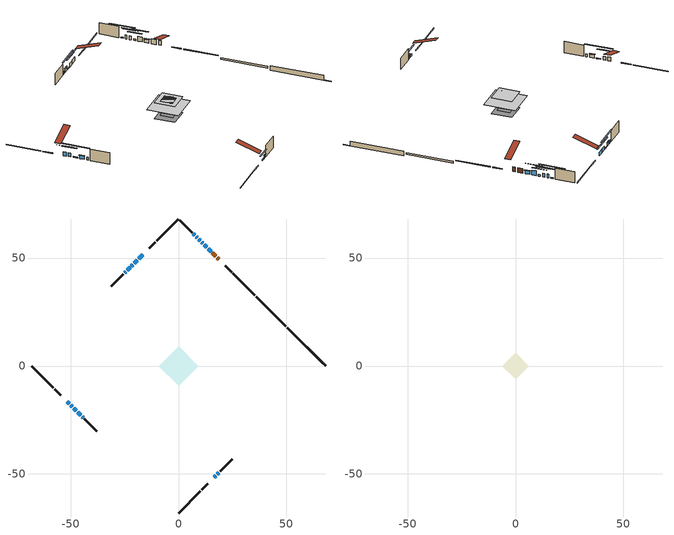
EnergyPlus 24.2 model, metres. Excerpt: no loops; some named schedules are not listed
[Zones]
conditioned space
 floor adiabatic (Floor3 construction): -3.44,0 0,3.44 3.44,0 0,-3.44 z0.61
 floor adiabatic (AdiabaticFloorConstruction): -9.2,0 0,9.2 9.2,0 0,-9.2 z3.05
 floor foundation (Slab1 construction): -6.03,0 0,6.03 6.03,0 0,-6.03 z-1.43
 floor foundation (Slab2 construction): -3.45,0.2 -0.2,3.45 3.45,-0.2 0.2,-3.45 z-0.65
 wall outside (RimJoist1 construction): 0,-68.07 10.07,-58 / -68.07,0 -58,-10.07 / 0,68.07 -10.07,58 / 35.29,32.78 25.21,42.85 z0.61:0.91
 wall outside (RimJoist3 construction): 10.73,-57.34 13.56,-54.51 / -57.34,-10.73 -54.51,-13.56 / -10.73,57.34 -13.56,54.51 / 24.56,43.51 21.73,46.34 z0.61:0.91
 wall outside (AdiabaticWallConstruction 1): 18.63,49.43 17.96,50.11 / 17.3,50.76 15.74,52.33 z0.61:2.64
 wall outside (AdiabaticWallConstruction): 15.09,52.98 13.79,54.28 / -22.45,45.62 -23.74,44.32 / 17.97,-50.09 18.62,-49.45 / -46.59,-21.48 -45.3,-22.77 z0.61:2.03; 13.13,54.93 11.88,56.19 z0.61:2.64; 11.22,56.85 10.68,57.39 z0.61:1.3; 10.03,58.04 9.36,58.71 / -19.04,49.03 -20.47,47.6 / -49.9,-18.17 -49.23,-18.84 z0.61:2.19; 8.71,59.36 8.24,59.83 z0.61:2.26; -16.65,51.41 -18.38,49.69 / -51.41,-16.65 -50.55,-17.52 z0.61:2.29; 16.65,-51.42 17.32,-50.75 z0.61:1.43; 7.58,60.49 6.92,61.15 / -21.13,46.94 -21.8,46.27 / -48.58,-19.49 -47.25,-20.82 z0.61:0.99; -24.4,43.67 -24.92,43.15 / -44.64,-23.43 -44.21,-23.86 z0.61:1.83
 wall outside (Wall1 construction): 19.28,-48.79 24.88,-43.19 / -43.55,-24.52 -37.95,-30.12 / -25.58,42.49 -31.18,36.89 / 6.26,61.81 0.66,67.41 z0.61:5.49
 wall foundation (FoundationWall1 construction): 50.4,17.67,-1.43 50.4,17.67,0.61 65.91,2.16,0.61 65.91,2.16,-1.33 68.07,0,-1.33 68.07,0,-1.43
 wall foundation (FoundationWall2 construction): 49.74,18.33 35.94,32.12 z-0.65:0.11
 window (WindowConstruction): 15.08,52.98 13.79,54.28 z0.61:2.03
 window (WindowConstruction 4): 13.13,54.93 11.88,56.19 z0.61:2.64
 window (WindowConstruction 5): 11.22,56.85 10.68,57.39 z0.61:1.3
 window (WindowConstruction 6): 10.03,58.04 9.36,58.71 z0.61:2.19
 window (WindowConstruction 7): 8.7,59.36 8.24,59.83 z0.61:2.26
 window (WindowConstruction 8): -16.65,51.41 -18.38,49.69 z0.61:2.29
 window (WindowConstruction 9): -19.04,49.03 -20.47,47.6 z0.61:2.19
 window (WindowConstruction 10): 16.65,-51.41 17.32,-50.75 z0.61:1.42
 window (WindowConstruction 11): -51.41,-16.65 -50.55,-17.52 z0.61:2.29
 window (WindowConstruction 12): -49.9,-18.17 -49.23,-18.84 z0.61:2.19
 window (WindowConstruction 15): 7.58,60.49 6.92,61.15 z0.61:0.99
 window (WindowConstruction 16): -21.13,46.94 -21.79,46.27 z0.61:0.99
 window (WindowConstruction 17): -48.57,-19.49 -47.25,-20.82 z0.61:0.99
 window (WindowConstruction 1): -22.45,45.62 -23.74,44.32 z0.61:2.03
 window (WindowConstruction 2): 17.97,-50.09 18.62,-49.45 z0.61:2.03
 window (WindowConstruction 3): -46.59,-21.48 -45.3,-22.77 z0.61:2.03
 window (WindowConstruction 13): -24.4,43.67 -24.92,43.15 z0.61:1.83
 window (WindowConstruction 14): -44.64,-23.43 -44.21,-23.86 z0.61:1.83
 door (Door): 18.63,49.44 17.96,50.11 z0.61:2.64
 door (Door 1): 17.3,50.76 15.74,52.33 z0.61:2.64
 ceiling adiabatic (AdiabaticFloorConstruction): 0,-9.2 9.2,0 0,9.2 -9.2,0 z3.05
attic - vented
 floor to conditioned space (Floor1 construction Reversed): -6.03,0 0,6.03 6.03,0 0,-6.03 z5.49
 floor to conditioned space (Floor2 construction Reversed): -3.44,0 0,3.44 3.44,0 0,-3.44 z5.49
 roof outside (Roof1 construction): 16,-52.07,5.49 9.23,-45.31,8.67 7.45,-47.09,8.67 14.22,-53.85,5.49; -52.07,-16,5.49 -45.31,-9.23,8.67 -47.09,-7.45,8.67 -53.85,-14.22,5.49; -16,52.07,5.49 -9.23,45.31,8.67 -7.45,47.09,8.67 -14.22,53.85,5.49; 19.29,48.78,5.49 12.53,42.02,8.67 14.31,40.23,8.67 21.07,47,5.49
shading: 13.65,54.42 15.23,52.84 15.52,53.13 13.94,54.71 z2.23; 10.03,58.04 14.98,53.09 15.27,53.38 10.32,58.33 z5.25; 8.84,59.23 13.07,55 13.36,55.29 9.13,59.52 z3.9; 7.52,60.55 11.87,56.2 12.16,56.49 7.81,60.84 z4.79; 6.3,61.77 10.64,57.43 10.93,57.72 6.59,62.06 z5; -20.22,47.85 -14.81,53.26 -15.1,53.55 -20.51,48.14 z4.9; -22.32,45.75 -17.19,50.88 -17.48,51.17 -22.61,46.04 z4.79; 19.16,-48.91 14.81,-53.26 15.1,-53.55 19.45,-49.2 z4.03; -48.71,-19.36 -53.26,-14.81 -53.55,-15.1 -49,-19.65 z4.9; -47.39,-20.68 -51.74,-16.33 -52.03,-16.62 -47.68,-20.97 z4.79; 3.43,64.64 11.07,57 11.36,57.29 3.72,64.93 z5.92; -25.28,42.79 -17.64,50.42 -17.94,50.71 -25.57,43.08 z5.92; -43.76,-24.31 -52.06,-16.01 -52.35,-16.3 -44.05,-24.6 z5.92; -23.89,44.18 -22.31,45.76 -22.6,46.05 -24.18,44.47 z2.23; 18.76,-49.3 17.83,-50.24 18.12,-50.53 19.05,-49.6 z2.23; -45.15,-22.91 -46.73,-21.34 -47.02,-21.63 -45.45,-23.2 z2.23
[Building]
Building 1: Terrain=Suburbs
[Site:Location]
Quebec Intl AP_QC: Latitude {deg}=46.8; Longitude {deg}=-71.38; Time Zone {hr}=-5; Elevation {m}=74; Keep Site Location Information=Yes
[Site:GroundTemperature:Shallow]
0.0108218, -2.24938, -2.43038, -1.3578, 2.94801, 7.23376, 10.9493, 13.303, 13.5029, 11.5886, 7.96783, 3.81355
[Site:WaterMainsTemperature]
Calculation Method=Schedule; Temperature Schedule=mains temperature schedule
[Material] Roughness=Rough; Thermal Absorptance=0.9
Name | Thickness {m} | Conductivity {W/m-K} | Density {kg/m3} | Specific Heat {J/kg-K} | Solar Absorptance | Visible Absorptance
asphalt or fiberglass shingles | 0.00635 | 0.162714 | 1121.4 | 1465.45 | 0.4 | 0.4
ceiling loosefill ins | 0.0846667 | 0.0480833 | 16.02 | 1046.75 | 0.7 | 0.7
ceiling stud and cavity | 0.1397 | 0.0910875 | 65.682 | 1177.47 | 0.7 | 0.7
ceiling stud and cavity 1 | 0.1397 | 0.0911922 | 65.682 | 1177.47 | 0.7 | 0.7
concrete 4.0 in. | 0.1016 | 1.803125 | 2242.8 | 837.4 | 0.7 | 0.7
concrete 8.0 in. | 0.2032 | 1.803125 | 2242.8 | 837.4 | 0.7 | 0.7
door material | 0.04445 | 0.0451087 | 512.64 | 1214.23 | 0.7 | 0.7
door material 1 | 0.04445 | 0.188738 | 512.64 | 1214.23 | 0.7 | 0.7
exterior vertical ins | 0.00202101 | 0.029427 | 32.04 | 1214.23 | 0.7 | 0.7
floor covering | 0.0127 | 9.015625 | 54.468 | 1339.84 | 0.6 | 0.6
floor covering 1 | 0.0127 | 0.0433444 | 54.468 | 1339.84 | 0.6 | 0.6
floor rigid ins; wall rigid ins | 0.512978 | 0.029427 | 32.04 | 1214.23 | 0.7 | 0.7
floor stud and cavity | 0.0889 | 0.637468 | 50.32683 | 1063.81 | 0.7 | 0.7
floor stud and cavity 1 | 0.1397 | 1.75129 | 37.0049 | 1207.88 | 0.7 | 0.7
furniture material conditioned space 1 | 0.1524 | 0.115458 | 640.8 | 1214.23 | 0.6 | 0.6
gypsum board | 0.0127 | 0.160291 | 801 | 837.4 | 0.6 | 0.6
gypsum board 1 | 0.0127 | 0.160291 | 801 | 837.4 | 0.7 | 0.7
osb sheathing 0.5 in. | 0.0127 | 0.115458 | 512.64 | 1214.23 | 0.7 | 0.7
osb sheathing 0.75 in. | 0.01905 | 0.115458 | 512.64 | 1214.23 | 0.7 | 0.7
rim joist stud and cavity | 0.0508 | 0.118991 | 50.32683 | 1063.81 | 0.6 | 0.6
rim joist stud and cavity 1 | 0.0508 | 0.648972 | 50.32683 | 1063.81 | 0.6 | 0.6
wall stud and cavity | 0.1397 | 0.365628 | 139.0536 | 1170.24 | 0.7 | 0.7
wall stud and cavity 1 | 0.0889 | 0.380278 | 52.3479 | 1209.89 | 0.7 | 0.7
wall stud and cavity 2 | 0.0889 | 0.391764 | 83.0341 | 1211.67 | 0.7 | 0.7
wood siding | 0.0254 | 0.102417 | 544.68 | 1172.36 | 0.4 | 0.4
wood siding 1; wood siding 2; wood siding 3 | 0.0254 | 0.102417 | 544.68 | 1172.36 | 0.7 | 0.7
[WindowMaterial:SimpleGlazingSystem]
Name | U-Factor {W/m2-K} | Solar Heat Gain Coefficient
WindowMaterial | 2.983789 | 0.56
WindowMaterial 1 | 2.97754 | 0.59
WindowMaterial 10 | 3.06158 | 0.39
WindowMaterial 2 | 2.97868 | 0.61
WindowMaterial 3 | 2.975272 | 0.57
WindowMaterial 4 | 2.95142 | 0.64
WindowMaterial 5 | 2.95767 | 0.6
WindowMaterial 6 | 2.93325 | 0.63
WindowMaterial 7 | 3.026374 | 0.5
WindowMaterial 8 | 2.97357 | 0.62
WindowMaterial 9 | 3.02183 | 0.49
[Construction]
AdiabaticFloorConstruction: floor stud and cavity 1, floor rigid ins, osb sheathing 0.75 in., floor covering 1
AdiabaticWallConstruction: wood siding 2, wall rigid ins, wall stud and cavity 1, gypsum board
AdiabaticWallConstruction 1: wood siding 3, wall rigid ins, wall stud and cavity 1, gypsum board
Door: door material
Door 1: door material 1
Floor1 construction Reversed: gypsum board, ceiling stud and cavity, ceiling loosefill ins
Floor2 construction Reversed: gypsum board, ceiling stud and cavity 1, ceiling loosefill ins
Floor3 construction: floor stud and cavity, floor covering
FoundationWall1 construction: concrete 8.0 in.
FoundationWall2 construction: concrete 8.0 in., gypsum board 1
furniture construction conditioned space 1: furniture material conditioned space 1
PartitionWallConstruction: gypsum board, wall stud and cavity 2, gypsum board
RimJoist1 construction: wood siding 1, rim joist stud and cavity
RimJoist3 construction: wood siding 1, rim joist stud and cavity 1
Roof1 construction: asphalt or fiberglass shingles
Slab1 construction; Slab2 construction: concrete 4.0 in.
Wall1 construction: wood siding, osb sheathing 0.5 in., wall stud and cavity, gypsum board
WindowConstruction; WindowConstruction 1; WindowConstruction 2; WindowConstruction 3: WindowMaterial
WindowConstruction 10: WindowMaterial 7
WindowConstruction 11; WindowConstruction 8: WindowMaterial 5
WindowConstruction 12; WindowConstruction 6: WindowMaterial 3
WindowConstruction 13: WindowMaterial 8
WindowConstruction 14: WindowMaterial 9
WindowConstruction 15; WindowConstruction 16; WindowConstruction 17: WindowMaterial 10
WindowConstruction 4: WindowMaterial 1
WindowConstruction 5: WindowMaterial 2
WindowConstruction 7: WindowMaterial 4
WindowConstruction 9: WindowMaterial 6
[Zone] Multiplier=1; Part of Total Floor Area=Yes
Name | Volume {m3}
attic - vented | 49.9076
conditioned space | 571.5
[Space]
Name | Zone | Volume {m3}
attic - vented 1 | attic - vented | 49.9076
conditioned space 1 | conditioned space | 571.5
[ZoneInfiltration:EffectiveLeakageArea]
infil attic - vented 1: Zone or Space=attic - vented 1; Schedule=Always On Discrete; Effective Air Leakage Area {cm2}=3560.49; Stack Coefficient=0.000221702; Wind Coefficient=1.00602e-05
[ZoneMixing]
whole house fan mix: Zone or Space=attic - vented; Schedule=Always On Continuous; Design Flow Rate Calculation Method=Flow/Zone; Design Flow Rate {m3/s}=0; Source Zone or Space=conditioned space
[SurfaceProperty:ExposedFoundationPerimeter] Exposed Perimeter Calculation Method=TotalExposedPerimeter
Name | Total Exposed Perimeter {m}
Slab1 | 24.994
Slab2 | 19.507
[InternalMass] Zone or ZoneList=conditioned space; Space or SpaceList=conditioned space 1
Name | Construction | Surface Area {m2}
furniture mass conditioned space 1 | furniture construction conditioned space 1 | 115.736
partition wall mass | PartitionWallConstruction | 265.64
[Lights]
interior lighting: Zone or ZoneList or Space or SpaceList=conditioned space 1; Schedule=interior lighting schedule; Design Level Calculation Method=LightingLevel; Lighting Level {W}=343.2; Return Air Fraction=0; Fraction Radiant=0.6; Fraction Visible=0.2; Fraction Replaceable=1
[People]
occupants: Zone or ZoneList or Space or SpaceList=conditioned space 1; Number of People Schedule=occupants schedule; Number of People Calculation Method=People; Number of People=3; Fraction Radiant=0.314171; Sensible Heat Fraction=0.56303; Activity Level Schedule=occupants activity schedule; Carbon Dioxide Generation Rate {m3/s-W}=0; Enable ASHRAE 55 Comfort Warnings=No; Mean Radiant Temperature Calculation Type=EnclosureAveraged
[ElectricEquipment] Zone or ZoneList or Space or SpaceList=conditioned space 1; Design Level Calculation Method=EquipmentLevel
Name | Schedule | Design Level {W} | Fraction Latent | Fraction Radiant | Fraction Lost
clothes dryer | clothes dryer schedule | 140.772 | 0.015 | 0.081 | 0.85
clothes washer | clothes washer schedule | 32.1985 | 0.03 | 0.162 | 0.7
cooking range | cooking range schedule | 215.147 | 0.08 | 0.432 | 0.2
dishwasher | dishwasher schedule | 66.8632 | 0.3 | 0.18 | 0.4
fridge | fridge schedule | 72.9452 | 0 | 0.6 | 0
mech vent bath fan 0 | mech vent bath fan 0 schedule | 50.2 | 0 | 0 | 1
mech vent house fan | mech vent house fan schedule | 0 | 0 | 0 | 1
mech vent house fan cfis | mech vent house fan cfis schedule | 0 | 0 | 0 | 0
mech vent range fan 0 | mech vent range fan 0 schedule | 57 | 0 | 0 | 1
misc plug loads | misc plug loads schedule | 494.7 | 0.045 | 0.513 | 0.1
whole house fan | Always On Discrete | 0 | 0 | 0 | 1
[OtherEquipment] Zone or ZoneList or Space or SpaceList=conditioned space 1; Design Level Calculation Method=EquipmentLevel
Name | Fuel Type | Schedule | Design Level {W} | Fraction Latent | Fraction Radiant | Fraction Lost
clothes dryer 1 | Electricity | clothes dryer schedule | 0 | 0.015 | 0.081 | 0.85
cooking range 1 | Electricity | cooking range schedule | 0 | 0.08 | 0.432 | 0.2
general water use latent | None | general water use schedule | 62.594 | 1 | 0 | 0
general water use sensible | None | general water use schedule | -61.6891 | 0 | 0.6 | 0
mech vent house fan latent load | None | Always On Discrete | 0 | 1 | 0 | 0
mech vent house fan sensible load | None | Always On Discrete | 0 | 0 | 0 | 0
water heater energy adjustment1 | Electricity | Always On Discrete | 0.01 | 0 | 0 | 1
[ZoneInfiltration:DesignFlowRate] Zone or ZoneList or Space or SpaceList=conditioned space 1; Schedule=Always On Discrete; Design Flow Rate Calculation Method=Flow/Zone; Design Flow Rate {m3/s}=0
infil flow; natural vent flow; whole house fan flow
[Foundation:Kiva] Initial Indoor Air Temperature {C}=18; Wall Depth Below Slab {m}=0.2032
Name | Wall Height Above Grade {m} | Custom Block Material Name 1 | Custom Block Depth 1 {m} | Custom Block X Position 1 {m} | Custom Block Z Position 1 {m}
Foundation Kiva 1 | 0.609996
Foundation Kiva 2 | 0.110002 | exterior vertical ins | 0.759988 | 0.2159 | 0
[Foundation:Kiva:Settings]
Soil Conductivity {W/m-K}=0.849921; Soil Density {kg/m3}=1842.3; Soil Specific Heat {J/kg-K}=418.7; Ground Solar Absorptivity=0.9; Ground Thermal Absorptivity=0.9; Ground Surface Roughness {m}=0.03; Far-Field Width {m}=40; Deep-Ground Boundary Condition=ZeroFlux; Deep-Ground Depth {m}=40; Minimum Cell Dimension {m}=0.2; Maximum Cell Growth Coefficient=3; Simulation Timestep=Timestep
[Exterior:Lights]
exterior lighting: Schedule=exterior lighting schedule; Design Level {W}=75.6
[Schedule:Constant]
Name | Hourly Value
Always On Continuous; mech vent house fan schedule; mech vent house fan cfis schedule; Always On Discrete | 1
occupants activity schedule | 117.228
fridge schedule | 0
[Schedule:Week:Daily]
interior lighting schedule Week Rule - Jan1-Jan27: interior lighting schedule day, interior lighting schedule day, interior lighting schedule day, interior lighting schedule day, interior lighting schedule day, interior lighting schedule day, interior lighting schedule day, interior lighting schedule default day, interior lighting schedule default day, interior lighting schedule default day, interior lighting schedule default day, interior lighting schedule default day
interior lighting schedule Week Rule - Jan28-Feb3: interior lighting schedule day, interior lighting schedule day, interior lighting schedule day, interior lighting schedule day, interior lighting schedule day 1, interior lighting schedule day 1, interior lighting schedule day 1, interior lighting schedule default day, interior lighting schedule default day, interior lighting schedule default day, interior lighting schedule default day, interior lighting schedule default day
interior lighting schedule Week Rule - Feb4-Feb24: interior lighting schedule day 1, interior lighting schedule day 1, interior lighting schedule day 1, interior lighting schedule day 1, interior lighting schedule day 1, interior lighting schedule day 1, interior lighting schedule day 1, interior lighting schedule default day, interior lighting schedule default day, interior lighting schedule default day, interior lighting schedule default day, interior lighting schedule default day
interior lighting schedule Week Rule - Feb25-Mar3: interior lighting schedule day 1, interior lighting schedule day 1, interior lighting schedule day 1, interior lighting schedule day 1, interior lighting schedule day 2, interior lighting schedule day 2, interior lighting schedule day 2, interior lighting schedule default day, interior lighting schedule default day, interior lighting schedule default day, interior lighting schedule default day, interior lighting schedule default day
interior lighting schedule Week Rule - Mar4-Mar31: interior lighting schedule day 2, interior lighting schedule day 2, interior lighting schedule day 2, interior lighting schedule day 2, interior lighting schedule day 2, interior lighting schedule day 2, interior lighting schedule day 2, interior lighting schedule default day, interior lighting schedule default day, interior lighting schedule default day, interior lighting schedule default day, interior lighting schedule default day
interior lighting schedule Week Rule - Apr1-Apr28: interior lighting schedule day 3, interior lighting schedule day 3, interior lighting schedule day 3, interior lighting schedule day 3, interior lighting schedule day 3, interior lighting schedule day 3, interior lighting schedule day 3, interior lighting schedule default day, interior lighting schedule default day, interior lighting schedule default day, interior lighting schedule default day, interior lighting schedule default day
interior lighting schedule Week Rule - Apr29-May5: interior lighting schedule day 3, interior lighting schedule day 3, interior lighting schedule day 4, interior lighting schedule day 4, interior lighting schedule day 4, interior lighting schedule day 4, interior lighting schedule day 4, interior lighting schedule default day, interior lighting schedule default day, interior lighting schedule default day, interior lighting schedule default day, interior lighting schedule default day
interior lighting schedule Week Rule - May6-May26: interior lighting schedule day 4, interior lighting schedule day 4, interior lighting schedule day 4, interior lighting schedule day 4, interior lighting schedule day 4, interior lighting schedule day 4, interior lighting schedule day 4, interior lighting schedule default day, interior lighting schedule default day, interior lighting schedule default day, interior lighting schedule default day, interior lighting schedule default day
interior lighting schedule Week Rule - May27-Jun2: interior lighting schedule day 4, interior lighting schedule day 4, interior lighting schedule day 4, interior lighting schedule day 4, interior lighting schedule day 4, interior lighting schedule day 5, interior lighting schedule day 5, interior lighting schedule default day, interior lighting schedule default day, interior lighting schedule default day, interior lighting schedule default day, interior lighting schedule default day
interior lighting schedule Week Rule - Jun3-Jun30: interior lighting schedule day 5, interior lighting schedule day 5, interior lighting schedule day 5, interior lighting schedule day 5, interior lighting schedule day 5, interior lighting schedule day 5, interior lighting schedule day 5, interior lighting schedule default day, interior lighting schedule default day, interior lighting schedule default day, interior lighting schedule default day, interior lighting schedule default day
interior lighting schedule Week Rule - Jul1-Jul28: interior lighting schedule day 6, interior lighting schedule day 6, interior lighting schedule day 6, interior lighting schedule day 6, interior lighting schedule day 6, interior lighting schedule day 6, interior lighting schedule day 6, interior lighting schedule default day, interior lighting schedule default day, interior lighting schedule default day, interior lighting schedule default day, interior lighting schedule default day
interior lighting schedule Week Rule - Jul29-Aug4: interior lighting schedule day 6, interior lighting schedule day 6, interior lighting schedule day 6, interior lighting schedule day 7, interior lighting schedule day 7, interior lighting schedule day 7, interior lighting schedule day 7, interior lighting schedule default day, interior lighting schedule default day, interior lighting schedule default day, interior lighting schedule default day, interior lighting schedule default day
interior lighting schedule Week Rule - Aug5-Aug25: interior lighting schedule day 7, interior lighting schedule day 7, interior lighting schedule day 7, interior lighting schedule day 7, interior lighting schedule day 7, interior lighting schedule day 7, interior lighting schedule day 7, interior lighting schedule default day, interior lighting schedule default day, interior lighting schedule default day, interior lighting schedule default day, interior lighting schedule default day
interior lighting schedule Week Rule - Aug26-Sep1: interior lighting schedule day 7, interior lighting schedule day 7, interior lighting schedule day 7, interior lighting schedule day 7, interior lighting schedule day 7, interior lighting schedule day 7, interior lighting schedule day 8, interior lighting schedule default day, interior lighting schedule default day, interior lighting schedule default day, interior lighting schedule default day, interior lighting schedule default day
interior lighting schedule Week Rule - Sep2-Sep29: interior lighting schedule day 8, interior lighting schedule day 8, interior lighting schedule day 8, interior lighting schedule day 8, interior lighting schedule day 8, interior lighting schedule day 8, interior lighting schedule day 8, interior lighting schedule default day, interior lighting schedule default day, interior lighting schedule default day, interior lighting schedule default day, interior lighting schedule default day
interior lighting schedule Week Rule - Sep30-Oct6: interior lighting schedule day 8, interior lighting schedule day 9, interior lighting schedule day 9, interior lighting schedule day 9, interior lighting schedule day 9, interior lighting schedule day 9, interior lighting schedule day 9, interior lighting schedule default day, interior lighting schedule default day, interior lighting schedule default day, interior lighting schedule default day, interior lighting schedule default day
interior lighting schedule Week Rule - Oct7-Oct27: interior lighting schedule day 9, interior lighting schedule day 9, interior lighting schedule day 9, interior lighting schedule day 9, interior lighting schedule day 9, interior lighting schedule day 9, interior lighting schedule day 9, interior lighting schedule default day, interior lighting schedule default day, interior lighting schedule default day, interior lighting schedule default day, interior lighting schedule default day
interior lighting schedule Week Rule - Oct28-Nov3: interior lighting schedule day 9, interior lighting schedule day 9, interior lighting schedule day 9, interior lighting schedule day 9, interior lighting schedule day 10, interior lighting schedule day 10, interior lighting schedule day 10, interior lighting schedule default day, interior lighting schedule default day, interior lighting schedule default day, interior lighting schedule default day, interior lighting schedule default day
interior lighting schedule Week Rule - Nov4-Nov24: interior lighting schedule day 10, interior lighting schedule day 10, interior lighting schedule day 10, interior lighting schedule day 10, interior lighting schedule day 10, interior lighting schedule day 10, interior lighting schedule day 10, interior lighting schedule default day, interior lighting schedule default day, interior lighting schedule default day, interior lighting schedule default day, interior lighting schedule default day
interior lighting schedule Week Rule - Nov25-Dec1: interior lighting schedule day 10, interior lighting schedule day 10, interior lighting schedule day 10, interior lighting schedule day 10, interior lighting schedule day 10, interior lighting schedule day 10, interior lighting schedule day 11, interior lighting schedule default day, interior lighting schedule default day, interior lighting schedule default day, interior lighting schedule default day, interior lighting schedule default day
interior lighting schedule Week Rule - Dec2-Dec31: interior lighting schedule day 11, interior lighting schedule day 11, interior lighting schedule day 11, interior lighting schedule day 11, interior lighting schedule day 11, interior lighting schedule day 11, interior lighting schedule day 11, interior lighting schedule default day, interior lighting schedule default day, interior lighting schedule default day, interior lighting schedule default day, interior lighting schedule default day
occupants schedule Week Rule - Jan1-Dec31: occupants schedule day, occupants schedule day, occupants schedule day, occupants schedule day, occupants schedule day, occupants schedule day, occupants schedule day, occupants schedule default day, occupants schedule default day, occupants schedule default day, occupants schedule default day, occupants schedule default day
clothes dryer schedule Week Rule - Jan1-Dec31: clothes dryer schedule day, clothes dryer schedule day, clothes dryer schedule day, clothes dryer schedule day, clothes dryer schedule day, clothes dryer schedule day, clothes dryer schedule day, clothes dryer schedule default day, clothes dryer schedule default day, clothes dryer schedule default day, clothes dryer schedule default day, clothes dryer schedule default day
clothes washer schedule Week Rule - Jan1-Dec31: clothes washer schedule day, clothes washer schedule day, clothes washer schedule day, clothes washer schedule day, clothes washer schedule day, clothes washer schedule day, clothes washer schedule day, clothes washer schedule default day, clothes washer schedule default day, clothes washer schedule default day, clothes washer schedule default day, clothes washer schedule default day
cooking range schedule Week Rule - Jan1-Dec31: cooking range schedule day, cooking range schedule day, cooking range schedule day, cooking range schedule day, cooking range schedule day, cooking range schedule day, cooking range schedule day, cooking range schedule default day, cooking range schedule default day, cooking range schedule default day, cooking range schedule default day, cooking range schedule default day
dishwasher schedule Week Rule - Jan1-Dec31: dishwasher schedule day, dishwasher schedule day, dishwasher schedule day, dishwasher schedule day, dishwasher schedule day, dishwasher schedule day, dishwasher schedule day, dishwasher schedule default day, dishwasher schedule default day, dishwasher schedule default day, dishwasher schedule default day, dishwasher schedule default day
mech vent bath fan 0 schedule Week Rule - Jan1-Dec31: mech vent bath fan 0 schedule day, mech vent bath fan 0 schedule day, mech vent bath fan 0 schedule day, mech vent bath fan 0 schedule day, mech vent bath fan 0 schedule day, mech vent bath fan 0 schedule day, mech vent bath fan 0 schedule day, mech vent bath fan 0 schedule default day, mech vent bath fan 0 schedule default day, mech vent bath fan 0 schedule default day, mech vent bath fan 0 schedule default day, mech vent bath fan 0 schedule default day
mech vent range fan 0 schedule Week Rule - Jan1-Dec31: mech vent range fan 0 schedule day, mech vent range fan 0 schedule day, mech vent range fan 0 schedule day, mech vent range fan 0 schedule day, mech vent range fan 0 schedule day, mech vent range fan 0 schedule day, mech vent range fan 0 schedule day, mech vent range fan 0 schedule default day, mech vent range fan 0 schedule default day, mech vent range fan 0 schedule default day, mech vent range fan 0 schedule default day, mech vent range fan 0 schedule default day
misc plug loads schedule Week Rule - Jan1-Dec31: misc plug loads schedule day, misc plug loads schedule day, misc plug loads schedule day, misc plug loads schedule day, misc plug loads schedule day, misc plug loads schedule day, misc plug loads schedule day, misc plug loads schedule default day, misc plug loads schedule default day, misc plug loads schedule default day, misc plug loads schedule default day, misc plug loads schedule default day
general water use schedule Week Rule - Jan1-Dec31: general water use schedule day, general water use schedule day, general water use schedule day, general water use schedule day, general water use schedule day, general water use schedule day, general water use schedule day, general water use schedule default day, general water use schedule default day, general water use schedule default day, general water use schedule default day, general water use schedule default day
exterior lighting schedule Week Rule - Jan1-Jan27: exterior lighting schedule day, exterior lighting schedule day, exterior lighting schedule day, exterior lighting schedule day, exterior lighting schedule day, exterior lighting schedule day, exterior lighting schedule day, exterior lighting schedule default day, exterior lighting schedule default day, exterior lighting schedule default day, exterior lighting schedule default day, exterior lighting schedule default day
exterior lighting schedule Week Rule - Jan28-Feb3: exterior lighting schedule day, exterior lighting schedule day, exterior lighting schedule day, exterior lighting schedule day, exterior lighting schedule day 1, exterior lighting schedule day 1, exterior lighting schedule day 1, exterior lighting schedule default day, exterior lighting schedule default day, exterior lighting schedule default day, exterior lighting schedule default day, exterior lighting schedule default day
exterior lighting schedule Week Rule - Feb4-Feb24: exterior lighting schedule day 1, exterior lighting schedule day 1, exterior lighting schedule day 1, exterior lighting schedule day 1, exterior lighting schedule day 1, exterior lighting schedule day 1, exterior lighting schedule day 1, exterior lighting schedule default day, exterior lighting schedule default day, exterior lighting schedule default day, exterior lighting schedule default day, exterior lighting schedule default day
exterior lighting schedule Week Rule - Feb25-Mar3: exterior lighting schedule day 1, exterior lighting schedule day 1, exterior lighting schedule day 1, exterior lighting schedule day 1, exterior lighting schedule day 2, exterior lighting schedule day 2, exterior lighting schedule day 2, exterior lighting schedule default day, exterior lighting schedule default day, exterior lighting schedule default day, exterior lighting schedule default day, exterior lighting schedule default day
exterior lighting schedule Week Rule - Mar4-Mar31: exterior lighting schedule day 2, exterior lighting schedule day 2, exterior lighting schedule day 2, exterior lighting schedule day 2, exterior lighting schedule day 2, exterior lighting schedule day 2, exterior lighting schedule day 2, exterior lighting schedule default day, exterior lighting schedule default day, exterior lighting schedule default day, exterior lighting schedule default day, exterior lighting schedule default day
exterior lighting schedule Week Rule - Apr1-Apr28: exterior lighting schedule day 3, exterior lighting schedule day 3, exterior lighting schedule day 3, exterior lighting schedule day 3, exterior lighting schedule day 3, exterior lighting schedule day 3, exterior lighting schedule day 3, exterior lighting schedule default day, exterior lighting schedule default day, exterior lighting schedule default day, exterior lighting schedule default day, exterior lighting schedule default day
exterior lighting schedule Week Rule - Apr29-May5: exterior lighting schedule day 3, exterior lighting schedule day 3, exterior lighting schedule day 4, exterior lighting schedule day 4, exterior lighting schedule day 4, exterior lighting schedule day 4, exterior lighting schedule day 4, exterior lighting schedule default day, exterior lighting schedule default day, exterior lighting schedule default day, exterior lighting schedule default day, exterior lighting schedule default day
exterior lighting schedule Week Rule - May6-May26: exterior lighting schedule day 4, exterior lighting schedule day 4, exterior lighting schedule day 4, exterior lighting schedule day 4, exterior lighting schedule day 4, exterior lighting schedule day 4, exterior lighting schedule day 4, exterior lighting schedule default day, exterior lighting schedule default day, exterior lighting schedule default day, exterior lighting schedule default day, exterior lighting schedule default day
exterior lighting schedule Week Rule - May27-Jun2: exterior lighting schedule day 4, exterior lighting schedule day 4, exterior lighting schedule day 4, exterior lighting schedule day 4, exterior lighting schedule day 4, exterior lighting schedule day 5, exterior lighting schedule day 5, exterior lighting schedule default day, exterior lighting schedule default day, exterior lighting schedule default day, exterior lighting schedule default day, exterior lighting schedule default day
exterior lighting schedule Week Rule - Jun3-Jun30: exterior lighting schedule day 5, exterior lighting schedule day 5, exterior lighting schedule day 5, exterior lighting schedule day 5, exterior lighting schedule day 5, exterior lighting schedule day 5, exterior lighting schedule day 5, exterior lighting schedule default day, exterior lighting schedule default day, exterior lighting schedule default day, exterior lighting schedule default day, exterior lighting schedule default day
exterior lighting schedule Week Rule - Jul1-Jul28: exterior lighting schedule day 6, exterior lighting schedule day 6, exterior lighting schedule day 6, exterior lighting schedule day 6, exterior lighting schedule day 6, exterior lighting schedule day 6, exterior lighting schedule day 6, exterior lighting schedule default day, exterior lighting schedule default day, exterior lighting schedule default day, exterior lighting schedule default day, exterior lighting schedule default day
exterior lighting schedule Week Rule - Jul29-Aug4: exterior lighting schedule day 6, exterior lighting schedule day 6, exterior lighting schedule day 6, exterior lighting schedule day 7, exterior lighting schedule day 7, exterior lighting schedule day 7, exterior lighting schedule day 7, exterior lighting schedule default day, exterior lighting schedule default day, exterior lighting schedule default day, exterior lighting schedule default day, exterior lighting schedule default day
exterior lighting schedule Week Rule - Aug5-Aug25: exterior lighting schedule day 7, exterior lighting schedule day 7, exterior lighting schedule day 7, exterior lighting schedule day 7, exterior lighting schedule day 7, exterior lighting schedule day 7, exterior lighting schedule day 7, exterior lighting schedule default day, exterior lighting schedule default day, exterior lighting schedule default day, exterior lighting schedule default day, exterior lighting schedule default day
exterior lighting schedule Week Rule - Aug26-Sep1: exterior lighting schedule day 7, exterior lighting schedule day 7, exterior lighting schedule day 7, exterior lighting schedule day 7, exterior lighting schedule day 7, exterior lighting schedule day 7, exterior lighting schedule day 8, exterior lighting schedule default day, exterior lighting schedule default day, exterior lighting schedule default day, exterior lighting schedule default day, exterior lighting schedule default day
[Schedule:Year]
interior lighting schedule: interior lighting schedule Week Rule - Jan1-Jan27, 1, 1, 1, 27, interior lighting schedule Week Rule - Jan28-Feb3, 1, 28, 2, 3, interior lighting schedule Week Rule - Feb4-Feb24, 2, 4, 2, 24, interior lighting schedule Week Rule - Feb25-Mar3, 2, 25, 3, 3, interior lighting schedule Week Rule - Mar4-Mar31, 3, 4, 3, 31, interior lighting schedule Week Rule - Apr1-Apr28, 4, 1, 4, 28, interior lighting schedule Week Rule - Apr29-May5, 4, 29, 5, 5, interior lighting schedule Week Rule - May6-May26, 5, 6, 5, 26, interior lighting schedule Week Rule - May27-Jun2, 5, 27, 6, 2, interior lighting schedule Week Rule - Jun3-Jun30, 6, 3, 6, 30, interior lighting schedule Week Rule - Jul1-Jul28, 7, 1, 7, 28, interior lighting schedule Week Rule - Jul29-Aug4, 7, 29, 8, 4, interior lighting schedule Week Rule - Aug5-Aug25, 8, 5, 8, 25, interior lighting schedule Week Rule - Aug26-Sep1, 8, 26, 9, 1, interior lighting schedule Week Rule - Sep2-Sep29, 9, 2, 9, 29, interior lighting schedule Week Rule - Sep30-Oct6, 9, 30, 10, 6, interior lighting schedule Week Rule - Oct7-Oct27, 10, 7, 10, 27, interior lighting schedule Week Rule - Oct28-Nov3, 10, 28, 11, 3, interior lighting schedule Week Rule - Nov4-Nov24, 11, 4, 11, 24, interior lighting schedule Week Rule - Nov25-Dec1, 11, 25, 12, 1, interior lighting schedule Week Rule - Dec2-Dec31, 12, 2, 12, 31
occupants schedule: occupants schedule Week Rule - Jan1-Dec31, 1, 1, 12, 31
clothes dryer schedule: clothes dryer schedule Week Rule - Jan1-Dec31, 1, 1, 12, 31
clothes washer schedule: clothes washer schedule Week Rule - Jan1-Dec31, 1, 1, 12, 31
cooking range schedule: cooking range schedule Week Rule - Jan1-Dec31, 1, 1, 12, 31
dishwasher schedule: dishwasher schedule Week Rule - Jan1-Dec31, 1, 1, 12, 31
mech vent bath fan 0 schedule: mech vent bath fan 0 schedule Week Rule - Jan1-Dec31, 1, 1, 12, 31
mech vent range fan 0 schedule: mech vent range fan 0 schedule Week Rule - Jan1-Dec31, 1, 1, 12, 31
misc plug loads schedule: misc plug loads schedule Week Rule - Jan1-Dec31, 1, 1, 12, 31
general water use schedule: general water use schedule Week Rule - Jan1-Dec31, 1, 1, 12, 31
exterior lighting schedule: exterior lighting schedule Week Rule - Jan1-Jan27, 1, 1, 1, 27, exterior lighting schedule Week Rule - Jan28-Feb3, 1, 28, 2, 3, exterior lighting schedule Week Rule - Feb4-Feb24, 2, 4, 2, 24, exterior lighting schedule Week Rule - Feb25-Mar3, 2, 25, 3, 3, exterior lighting schedule Week Rule - Mar4-Mar31, 3, 4, 3, 31, exterior lighting schedule Week Rule - Apr1-Apr28, 4, 1, 4, 28, exterior lighting schedule Week Rule - Apr29-May5, 4, 29, 5, 5, exterior lighting schedule Week Rule - May6-May26, 5, 6, 5, 26, exterior lighting schedule Week Rule - May27-Jun2, 5, 27, 6, 2, exterior lighting schedule Week Rule - Jun3-Jun30, 6, 3, 6, 30, exterior lighting schedule Week Rule - Jul1-Jul28, 7, 1, 7, 28, exterior lighting schedule Week Rule - Jul29-Aug4, 7, 29, 8, 4, exterior lighting schedule Week Rule - Aug5-Aug25, 8, 5, 8, 25, exterior lighting schedule Week Rule - Aug26-Sep1, 8, 26, 9, 1, exterior lighting schedule Week Rule - Sep2-Sep29, 9, 2, 9, 29, exterior lighting schedule Week Rule - Sep30-Oct6, 9, 30, 10, 6, exterior lighting schedule Week Rule - Oct7-Oct27, 10, 7, 10, 27, exterior lighting schedule Week Rule - Oct28-Nov3, 10, 28, 11, 3, exterior lighting schedule Week Rule - Nov4-Nov24, 11, 4, 11, 24, exterior lighting schedule Week Rule - Nov25-Dec1, 11, 25, 12, 1, exterior lighting schedule Week Rule - Dec2-Dec31, 12, 2, 12, 31
[Schedule:Compact]
mains temperature schedule: Through: 01/01, For: AllDays, Until: 24:00, 5.175, Through: 01/02, For: AllDays, Until: 24:00, 5.10167, Through: 01/03, For: AllDays, Until: 24:00, 5.02889, Through: 01/04, For: AllDays, Until: 24:00, 4.95778, Through: 01/05, For: AllDays, Until: 24:00, 4.88778, Through: 01/06, For: AllDays, Until: 24:00, 4.81833, Through: 01/07, For: AllDays, Until: 24:00, 4.75056, Through: 01/08, For: AllDays, Until: 24:00, 4.68389, Through: 01/09, For: AllDays, Until: 24:00, 4.61833, Through: 01/10, For: AllDays, Until: 24:00, 4.55389, Through: 01/11, For: AllDays, Until: 24:00, 4.49056, Through: 01/12, For: AllDays, Until: 24:00, 4.42889, Through: 01/13, For: AllDays, Until: 24:00, 4.36778, Through: 01/14, For: AllDays, Until: 24:00, 4.30889, Through: 01/15, For: AllDays, Until: 24:00, 4.25056, Through: 01/16, For: AllDays, Until: 24:00, 4.19389, Through: 01/17, For: AllDays, Until: 24:00, 4.13833, Through: 01/18, For: AllDays, Until: 24:00, 4.08444, Through: 01/19, For: AllDays, Until: 24:00, 4.03167, Through: 01/20, For: AllDays, Until: 24:00, 3.98056, Through: 01/21, For: AllDays, Until: 24:00, 3.93056, Through: 01/22, For: AllDays, Until: 24:00, 3.88222, Through: 01/23, For: AllDays, Until: 24:00, 3.835, Through: 01/24, For: AllDays, Until: 24:00, 3.78944, Through: 01/25, For: AllDays, Until: 24:00, 3.74556, Through: 01/26, For: AllDays, Until: 24:00, 3.70278, Through: 01/27, For: AllDays, Until: 24:00, 3.66167, Through: 01/28, For: AllDays, Until: 24:00, 3.62167, Through: 01/29, For: AllDays, Until: 24:00, 3.58389, Through: 01/30, For: AllDays, Until: 24:00, 3.54722, Through: 01/31, For: AllDays, Until: 24:00, 3.51167, Through: 02/01, For: AllDays, Until: 24:00, 3.47833, Through: 02/02, For: AllDays, Until: 24:00, 3.44611, Through: 02/03, For: AllDays, Until: 24:00, 3.41556, Through: 02/04, For: AllDays, Until: 24:00, 3.38667, Through: 02/05, For: AllDays, Until: 24:00, 3.35944, Through: 02/06, For: AllDays, Until: 24:00, 3.33389, Through: 02/07, For: AllDays, Until: 24:00, 3.30944, Through: 02/08, For: AllDays, Until: 24:00, 3.28667, Through: 02/09, For: AllDays, Until: 24:00, 3.26611, Through: 02/10, For: AllDays, Until: 24:00, 3.24667, Through: 02/11, For: AllDays, Until: 24:00, 3.22889, Through: 02/12, For: AllDays, Until: 24:00, 3.21278, Through: 02/13, For: AllDays, Until: 24:00, 3.19833, Through: 02/14, For: AllDays, Until: 24:00, 3.18556, Through: 02/15, For: AllDays, Until: 24:00, 3.17389, Through: 02/16, For: AllDays, Until: 24:00, 3.16444, Through: 02/17, For: AllDays, Until: 24:00, 3.15667, Through: 02/18, For: AllDays, Until: 24:00, 3.15056, Through: 02/19, For: AllDays, Until: 24:00, 3.14556, Through: 02/20, For: AllDays, Until: 24:00, 3.14278, Through: 02/21, For: AllDays, Until: 24:00, 3.14111, Through: 02/22, For: AllDays, Until: 24:00, 3.14167, Through: 02/23, For: AllDays, Until: 24:00, 3.14333, Through: 02/24, For: AllDays, Until: 24:00, 3.14722, Through: 02/25, For: AllDays, Until: 24:00, 3.15222, Through: 02/26, For: AllDays, Until: 24:00, 3.15944, Through: 02/27, For: AllDays, Until: 24:00, 3.16778, Through: 02/28, For: AllDays, Until: 24:00, 3.17778, Through: 03/01, For: AllDays, Until: 24:00, 3.18944, Through: 03/02, For: AllDays, Until: 24:00, 3.20333, Through: 03/03, For: AllDays, Until: 24:00, 3.21833, Through: 03/04, For: AllDays, Until: 24:00, 3.235, Through: 03/05, For: AllDays, Until: 24:00, 3.25333, Through: 03/06, For: AllDays, Until: 24:00, 3.27333, Through: 03/07, For: AllDays, Until: 24:00, 3.29444, Through: 03/08, For: AllDays, Until: 24:00, 3.31778, Through: 03/09, For: AllDays, Until: 24:00, 3.34222, Through: 03/10, For: AllDays, Until: 24:00, 3.36889, Through: 03/11, For: AllDays, Until: 24:00, 3.39667, Through: 03/12, For: AllDays, Until: 24:00, 3.42611, Through: 03/13, For: AllDays, Until: 24:00, 3.45722, Through: 03/14, For: AllDays, Until: 24:00, 3.49, Through: 03/15, For: AllDays, Until: 24:00, 3.52389, Through: 03/16, For: AllDays, Until: 24:00, 3.55944, Through: 03/17, For: AllDays, Until: 24:00, 3.59667, Through: 03/18, For: AllDays, Until: 24:00, 3.63556, Through: 03/19, For: AllDays, Until: 24:00, 3.67556, Through: 03/20, For: AllDays, Until: 24:00, 3.71722, Through: 03/21, For: AllDays, Until: 24:00, 3.76056, Through: 03/22, For: AllDays, Until: 24:00, 3.80556, Through: 03/23, For: AllDays, Until: 24:00, 3.85111, Through: 03/24, For: AllDays, Until: 24:00, 3.89889, Through: 03/25, For: AllDays, Until: 24:00, 3.94778, Through: 03/26, For: AllDays, Until: 24:00, 3.99833, Through: 03/27, For: AllDays, Until: 24:00, 4.05, Through: 03/28, For: AllDays, Until: 24:00, 4.10333, Through: 03/29, For: AllDays, Until: 24:00, 4.15778, Through: 03/30, For: AllDays, Until: 24:00, 4.21333, Through: 03/31, For: AllDays, Until: 24:00, 4.27056, Through: 04/01, For: AllDays, Until: 24:00, 4.32944, Through: 04/02, For: AllDays, Until: 24:00, 4.38889, Through: 04/03, For: AllDays, Until: 24:00, 4.45, Through: 04/04, For: AllDays, Until: 24:00, 4.51222, Through: 04/05, For: AllDays, Until: 24:00, 4.57611, Through: 04/06, For: AllDays, Until: 24:00, 4.64056, Through: 04/07, For: AllDays, Until: 24:00, 4.70667, Through: 04/08, For: AllDays, Until: 24:00, 4.77389, Through: 04/09, For: AllDays, Until: 24:00, 4.84222, Through: 04/10, For: AllDays, Until: 24:00, 4.91167, Through: 04/11, For: AllDays, Until: 24:00, 4.98278, Through: 04/12, For: AllDays, Until: 24:00, 5.05444, Through: 04/13, For: AllDays, Until: 24:00, 5.12722, Through: 04/14, For: AllDays, Until: 24:00, 5.20111, Through: 04/15, For: AllDays, Until: 24:00, 5.27611, Through: 04/16, For: AllDays, Until: 24:00, 5.35167, Through: 04/17, For: AllDays, Until: 24:00, 5.42889, Through: 04/18, For: AllDays, Until: 24:00, 5.50667, Through: 04/19, For: AllDays, Until: 24:00, 5.58556, Through: 04/20, For: AllDays, Until: 24:00, 5.665, Through: 04/21, For: AllDays, Until: 24:00, 5.74611, Through: 04/22, For: AllDays, Until: 24:00, 5.82722, Through: 04/23, For: AllDays, Until: 24:00, 5.91, Through: 04/24, For: AllDays, Until: 24:00, 5.99278, Through: 04/25, For: AllDays, Until: 24:00, 6.07722, Through: 04/26, For: AllDays, Until: 24:00, 6.16167, Through: 04/27, For: AllDays, Until: 24:00, 6.24722, Through: 04/28, For: AllDays, Until: 24:00, 6.33389, Through: 04/29, For: AllDays, Until: 24:00, 6.42056, Through: 04/30, For: AllDays, Until: 24:00, 6.50833, Through: 05/01, For: AllDays, Until: 24:00, 6.59667, Through: 05/02, For: AllDays, Until: 24:00, 6.68556, Through: 05/03, For: AllDays, Until: 24:00, 6.775, Through: 05/04, For: AllDays, Until: 24:00, 6.86556, Through: 05/05, For: AllDays, Until: 24:00, 6.95611, Through: 05/06, For: AllDays, Until: 24:00, 7.04722, Through: 05/07, For: AllDays, Until: 24:00, 7.13889, Through: 05/08, For: AllDays, Until: 24:00, 7.23111, Through: 05/09, For: AllDays, Until: 24:00, 7.32333, Through: 05/10, For: AllDays, Until: 24:00, 7.41667, Through: 05/11, For: AllDays, Until: 24:00, 7.51, Through: 05/12, For: AllDays, Until: 24:00, 7.60389, Through: 05/13, For: AllDays, Until: 24:00, 7.69778, Through: 05/14, For: AllDays, Until: 24:00, 7.79222, Through: 05/15, For: AllDays, Until: 24:00, 7.88667, Through: 05/16, For: AllDays, Until: 24:00, 7.98167, Through: 05/17, For: AllDays, Until: 24:00, 8.07667, Through: 05/18, For: AllDays, Until: 24:00, 8.17167, Through: 05/19, For: AllDays, Until: 24:00, 8.26722, Through: 05/20, For: AllDays, Until: 24:00, 8.36278, Through: 05/21, For: AllDays, Until: 24:00, 8.45833, Through: 05/22, For: AllDays, Until: 24:00, 8.55444, Through: 05/23, For: AllDays, Until: 24:00, 8.65, Through: 05/24, For: AllDays, Until: 24:00, 8.74611, Through: 05/25, For: AllDays, Until: 24:00, 8.84167, Through: 05/26, For: AllDays, Until: 24:00, 8.93722, Through: 05/27, For: AllDays, Until: 24:00, 9.03333, Through: 05/28, For: AllDays, Until: 24:00, 9.12889, Through: 05/29, For: AllDays, Until: 24:00, 9.22389, Through: 05/30, For: AllDays, Until: 24:00, 9.31944, Through: 05/31, For: AllDays, Until: 24:00, 9.41444, Through: 06/01, For: AllDays, Until: 24:00, 9.50944, Through: 06/02, For: AllDays, Until: 24:00, 9.60389, Through: 06/03, For: AllDays, Until: 24:00, 9.69833, Through: 06/04, For: AllDays, Until: 24:00, 9.79278, Through: 06/05, For: AllDays, Until: 24:00, 9.88667, Through: 06/06, For: AllDays, Until: 24:00, 9.98, Through: 06/07, For: AllDays, Until: 24:00, 10.0728, Through: 06/08, For: AllDays, Until: 24:00, 10.1656, Through: 06/09, For: AllDays, Until: 24:00, 10.2578, Through: 06/10, For: AllDays, Until: 24:00, 10.3494, Through: 06/11, For: AllDays, Until: 24:00, 10.4411, Through: 06/12, For: AllDays, Until: 24:00, 10.5317, Through: 06/13, For: AllDays, Until: 24:00, 10.6222, Through: 06/14, For: AllDays, Until: 24:00, 10.7117, Through: 06/15, For: AllDays, Until: 24:00, 10.8006, Through: 06/16, For: AllDays, Until: 24:00, 10.8889, Through: 06/17, For: AllDays, Until: 24:00, 10.9772, Through: 06/18, For: AllDays, Until: 24:00, 11.0639, Through: 06/19, For: AllDays, Until: 24:00, 11.1506, Through: 06/20, For: AllDays, Until: 24:00, 11.2361, Through: 06/21, For: AllDays, Until: 24:00, 11.3211, Through: 06/22, For: AllDays, Until: 24:00, 11.4056, Through: 06/23, For: AllDays, Until: 24:00, 11.4889, Through: 06/24, For: AllDays, Until: 24:00, 11.5711, Through: 06/25, For: AllDays, Until: 24:00, 11.6533, Through: 06/26, For: AllDays, Until: 24:00, 11.7339, Through: 06/27, For: AllDays, Until: 24:00, 11.8139, Through: 06/28, For: AllDays, Until: 24:00, 11.8928, Through: 06/29, For: AllDays, Until: 24:00, 11.9711, Through: 06/30, For: AllDays, Until: 24:00, 12.0483, Through: 07/01, For: AllDays, Until: 24:00, 12.1244, Through: 07/02, For: AllDays, Until: 24:00, 12.1994, Through: 07/03, For: AllDays, Until: 24:00, 12.2733, Through: 07/04, For: AllDays, Until: 24:00, 12.3467, Through: 07/05, For: AllDays, Until: 24:00, 12.4183, Through: 07/06, For: AllDays, Until: 24:00, 12.4894, Through: 07/07, For: AllDays, Until: 24:00, 12.5589, Through: 07/08, For: AllDays, Until: 24:00, 12.6278, Through: 07/09, For: AllDays, Until: 24:00, 12.695, Through: 07/10, For: AllDays, Until: 24:00, 12.7617, Through: 07/11, For: AllDays, Until: 24:00, 12.8267, Through: 07/12, For: AllDays, Until: 24:00, 12.8906, Through: 07/13, For: AllDays, Until: 24:00, 12.9528, Through: 07/14, For: AllDays, Until: 24:00, 13.0144, Through: 07/15, For: AllDays, Until: 24:00, 13.0744, Through: 07/16, For: AllDays, Until: 24:00, 13.1333, Through: 07/17, For: AllDays, Until: 24:00, 13.1906, Through: 07/18, For: AllDays, Until: 24:00, 13.2467, Through: 07/19, For: AllDays, Until: 24:00, 13.3017, Through: 07/20, For: AllDays, Until: 24:00, 13.355, Through: 07/21, For: AllDays, Until: 24:00, 13.4072, Through: 07/22, For: AllDays, Until: 24:00, 13.4578, Through: 07/23, For: AllDays, Until: 24:00, 13.5067, Through: 07/24, For: AllDays, Until: 24:00, 13.5544, Through: 07/25, For: AllDays, Until: 24:00, 13.6011, Through: 07/26, For: AllDays, Until: 24:00, 13.6461, Through: 07/27, For: AllDays, Until: 24:00, 13.6894, Through: 07/28, For: AllDays, Until: 24:00, 13.7317, Through: 07/29, For: AllDays, Until: 24:00, 13.7722, Through: 07/30, For: AllDays, Until: 24:00, 13.8111, Through: 07/31, For: AllDays, Until: 24:00, 13.8489, Through: 08/01, For: AllDays, Until: 24:00, 13.8844, Through: 08/02, For: AllDays, Until: 24:00, 13.9189, Through: 08/03, For: AllDays, Until: 24:00, 13.9522, Through: 08/04, For: AllDays, Until: 24:00, 13.9833, Through: 08/05, For: AllDays, Until: 24:00, 14.0133, Through: 08/06, For: AllDays, Until: 24:00, 14.0411, Through: 08/07, For: AllDays, Until: 24:00, 14.0678, Through: 08/08, For: AllDays, Until: 24:00, 14.0933, Through: 08/09, For: AllDays, Until: 24:00, 14.1167, Through: 08/10, For: AllDays, Until: 24:00, 14.1383, Through: 08/11, For: AllDays, Until: 24:00, 14.1589, Through: 08/12, For: AllDays, Until: 24:00, 14.1772, Through: 08/13, For: AllDays, Until: 24:00, 14.1944, Through: 08/14, For: AllDays, Until: 24:00, 14.21, Through: 08/15, For: AllDays, Until: 24:00, 14.2233, Through: 08/16, For: AllDays, Until: 24:00, 14.2356, Through: 08/17, For: AllDays, Until: 24:00, 14.2461, Through: 08/18, For: AllDays, Until: 24:00, 14.255, Through: 08/19, For: AllDays, Until: 24:00, 14.2622, Through: 08/20, For: AllDays, Until: 24:00, 14.2678, Through: 08/21, For: AllDays, Until: 24:00, 14.2717, Through: 08/22, For: AllDays, Until: 24:00, 14.2739, Through: 08/23, For: AllDays, Until: 24:00, 14.2744, Through: 08/24, For: AllDays, Until: 24:00, 14.2733, Through: 08/25, For: AllDays, Until: 24:00, 14.2711, Through: 08/26, For: AllDays, Until: 24:00, 14.2667, Through: 08/27, For: AllDays, Until: 24:00, 14.2606, Through: 08/28, For: AllDays, Until: 24:00, 14.2528, Through: 08/29, For: AllDays, Until: 24:00, 14.2439, Through: 08/30, For: AllDays, Until: 24:00, 14.2328, Through: 08/31, For: AllDays, Until: 24:00, 14.2206, Through: 09/01, For: AllDays, Until: 24:00, 14.2061, Through: 09/02, For: AllDays, Until: 24:00, 14.1906, Through: 09/03, For: AllDays, Until: 24:00, 14.1728, Through: 09/04, For: AllDays, Until: 24:00, 14.1539, Through: 09/05, For: AllDays, Until: 24:00, 14.1333, Through: 09/06, For: AllDays, Until: 24:00, 14.1111, Through: 09/07, For: AllDays, Until: 24:00, 14.0872, Through: 09/08, For: AllDays, Until: 24:00, 14.0617, Through: 09/09, For: AllDays, Until: 24:00, 14.035, Through: 09/10, For: AllDays, Until: 24:00, 14.0061, Through: 09/11, For: AllDays, Until: 24:00, 13.9761, Through: 09/12, For: AllDays, Until: 24:00, 13.9444, Through: 09/13, For: AllDays, Until: 24:00, 13.9111, Through: 09/14, For: AllDays, Until: 24:00, 13.8761, Through: 09/15, For: AllDays, Until: 24:00, 13.84, Through: 09/16, For: AllDays, Until: 24:00, 13.8022, Through: 09/17, For: AllDays, Until: 24:00, 13.7628, Through: 09/18, For: AllDays, Until: 24:00, 13.7217, Through: 09/19, For: AllDays, Until: 24:00, 13.6794, Through: 09/20, For: AllDays, Until: 24:00, 13.6356, Through: 09/21, For: AllDays, Until: 24:00, 13.59, Through: 09/22, For: AllDays, Until: 24:00, 13.5433, Through: 09/23, For: AllDays, Until: 24:00, 13.4956, Through: 09/24, For: AllDays, Until: 24:00, 13.4456, Through: 09/25, For: AllDays, Until: 24:00, 13.395, Through: 09/26, For: AllDays, Until: 24:00, 13.3422, Through: 09/27, For: AllDays, Until: 24:00, 13.2883, Through: 09/28, For: AllDays, Until: 24:00, 13.2333, Through: 09/29, For: AllDays, Until: 24:00, 13.1772, Through: 09/30, For: AllDays, Until: 24:00, 13.1194, Through: 10/01, For: AllDays, Until: 24:00, 13.06, Through: 10/02, For: AllDays, Until: 24:00, 13, Through: 10/03, For: AllDays, Until: 24:00, 12.9383, Through: 10/04, For: AllDays, Until: 24:00, 12.8756, Through: 10/05, For: AllDays, Until: 24:00, 12.8111, Through: 10/06, For: AllDays, Until: 24:00, 12.7456, Through: 10/07, For: AllDays, Until: 24:00, 12.6794, Through: 10/08, For: AllDays, Until: 24:00, 12.6117, Through: 10/09, For: AllDays, Until: 24:00, 12.5428, Through: 10/10, For: AllDays, Until: 24:00, 12.4728, Through: 10/11, For: AllDays, Until: 24:00, 12.4017, Through: 10/12, For: AllDays, Until: 24:00, 12.3294, Through: 10/13, For: AllDays, Until: 24:00, 12.2561, Through: 10/14, For: AllDays, Until: 24:00, 12.1817, Through: 10/15, For: AllDays, Until: 24:00, 12.1061, Through: 10/16, For: AllDays, Until: 24:00, 12.03, Through: 10/17, For: AllDays, Until: 24:00, 11.9528, Through: 10/18, For: AllDays, Until: 24:00, 11.8744, Through: 10/19, For: AllDays, Until: 24:00, 11.795, Through: 10/20, For: AllDays, Until: 24:00, 11.715, Through: 10/21, For: AllDays, Until: 24:00, 11.6339, Through: 10/22, For: AllDays, Until: 24:00, 11.5517, Through: 10/23, For: AllDays, Until: 24:00, 11.4689, Through: 10/24, For: AllDays, Until: 24:00, 11.3856, Through: 10/25, For: AllDays, Until: 24:00, 11.3011, Through: 10/26, For: AllDays, Until: 24:00, 11.2161, Through: 10/27, For: AllDays, Until: 24:00, 11.13, Through: 10/28, For: AllDays, Until: 24:00, 11.0433, Through: 10/29, For: AllDays, Until: 24:00, 10.9561, Through: 10/30, For: AllDays, Until: 24:00, 10.8683, Through: 10/31, For: AllDays, Until: 24:00, 10.7794, Through: 11/01, For: AllDays, Until: 24:00, 10.6906, Through: 11/02, For: AllDays, Until: 24:00, 10.6006, Through: 11/03, For: AllDays, Until: 24:00, 10.51, Through: 11/04, For: AllDays, Until: 24:00, 10.4194, Through: 11/05, For: AllDays, Until: 24:00, 10.3278, Through: 11/06, For: AllDays, Until: 24:00, 10.2361, Through: 11/07, For: AllDays, Until: 24:00, 10.1439, Through: 11/08, For: AllDays, Until: 24:00, 10.0511, Through: 11/09, For: AllDays, Until: 24:00, 9.95778, Through: 11/10, For: AllDays, Until: 24:00, 9.86444, Through: 11/11, For: AllDays, Until: 24:00, 9.77056, Through: 11/12, For: AllDays, Until: 24:00, 9.67611, Through: 11/13, For: AllDays, Until: 24:00, 9.58167, Through: 11/14, For: AllDays, Until: 24:00, 9.48722, Through: 11/15, For: AllDays, Until: 24:00, 9.39222, Through: 11/16, For: AllDays, Until: 24:00, 9.29667, Through: 11/17, For: AllDays, Until: 24:00, 9.20167, Through: 11/18, For: AllDays, Until: 24:00, 9.10611, Through: 11/19, For: AllDays, Until: 24:00, 9.01056, Through: 11/20, For: AllDays, Until: 24:00, 8.915, Through: 11/21, For: AllDays, Until: 24:00, 8.81889, Through: 11/22, For: AllDays, Until: 24:00, 8.72333, Through: 11/23, For: AllDays, Until: 24:00, 8.62722, Through: 11/24, For: AllDays, Until: 24:00, 8.53167, Through: 11/25, For: AllDays, Until: 24:00, 8.43611, Through: 11/26, For: AllDays, Until: 24:00, 8.34, Through: 11/27, For: AllDays, Until: 24:00, 8.245, Through: 11/28, For: AllDays, Until: 24:00, 8.14944, Through: 11/29, For: AllDays, Until: 24:00, 8.05389, Through: 11/30, For: AllDays, Until: 24:00, 7.95889, Through: 12/01, For: AllDays, Until: 24:00, 7.86444, Through: 12/02, For: AllDays, Until: 24:00, 7.76944, Through: 12/03, For: AllDays, Until: 24:00, 7.67556, Through: 12/04, For: AllDays, Until: 24:00, 7.58167, Through: 12/05, For: AllDays, Until: 24:00, 7.48778, Through: 12/06, For: AllDays, Until: 24:00, 7.39444, Through: 12/07, For: AllDays, Until: 24:00, 7.30167, Through: 12/08, For: AllDays, Until: 24:00, 7.20889, Through: 12/09, For: AllDays, Until: 24:00, 7.11722, Through: 12/10, For: AllDays, Until: 24:00, 7.02556, Through: 12/11, For: AllDays, Until: 24:00, 6.93444, Through: 12/12, For: AllDays, Until: 24:00, 6.84389, Through: 12/13, For: AllDays, Until: 24:00, 6.75389, Through: 12/14, For: AllDays, Until: 24:00, 6.66444, Through: 12/15, For: AllDays, Until: 24:00, 6.57556, Through: 12/16, For: AllDays, Until: 24:00, 6.48778, Through: 12/17, For: AllDays, Until: 24:00, 6.4, Through: 12/18, For: AllDays, Until: 24:00, 6.31333, Through: 12/19, For: AllDays, Until: 24:00, 6.22722, Through: 12/20, For: AllDays, Until: 24:00, 6.14167, Through: 12/21, For: AllDays, Until: 24:00, 6.05722, Through: 12/22, For: AllDays, Until: 24:00, 5.97333, Through: 12/23, For: AllDays, Until: 24:00, 5.89, Through: 12/24, For: AllDays, Until: 24:00, 5.80778, Through: 12/25, For: AllDays, Until: 24:00, 5.72667, Through: 12/26, For: AllDays, Until: 24:00, 5.64611, Through: 12/27, For: AllDays, Until: 24:00, 5.56667, Through: 12/28, For: AllDays, Until: 24:00, 5.48833, Through: 12/29, For: AllDays, Until: 24:00, 5.41056, Through: 12/30, For: AllDays, Until: 24:00, 5.33389, Through: 12/31, For: AllDays, Until: 24:00, 5.25778
